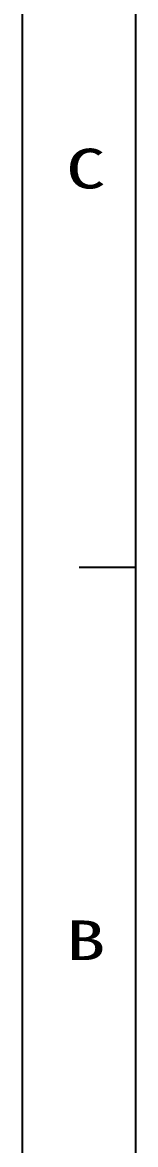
# Model space of a CAD drawing. Extents: x 0 to 951, y -2 to 427.
# Drawn here: x 0 to 10, y 97.6 to 196.6 of the extents above; entities that cross this region are included whole.
import ezdxf
from ezdxf.enums import TextEntityAlignment as Align

# ---------------------------------------------------------------- set-up
doc = ezdxf.new("R2010")
doc.units = 0
doc.header["$LTSCALE"] = 23.1
doc.header["$MEASUREMENT"] = 0
doc.layers.get('0').update_dxf_attribs({"linetype": 'CONTINUOUS'})
doc.styles.add('TEXTSTYLE_0', font='txt', dxfattribs={"width": 0.8})

msp = doc.modelspace()

# ---------------------------------------------------------------- linework, layer by layer
at = {"color": 7, "linetype": 'Continuous'}
for p, q in [((0, 0), (0, 297)), ((10, 287), (10, 10)), ((10, 148.5), (5, 148.5))]:
    msp.add_line(p, q, dxfattribs=at)

# ---------------------------------------------------------------- texts
at = {"color": 7, "linetype": 'Continuous', "style": 'TEXTSTYLE_0', "width": 1.5}
for s, p, p2 in [('C', (3.849, 181.925), (7.349, 181.925)), ('B', (3.849, 113.881), (7.349, 113.881))]:
    msp.add_text(s, height=3.5, dxfattribs=at).set_placement(p, p2, align=Align.FIT)

doc.saveas('drawing.dxf')
